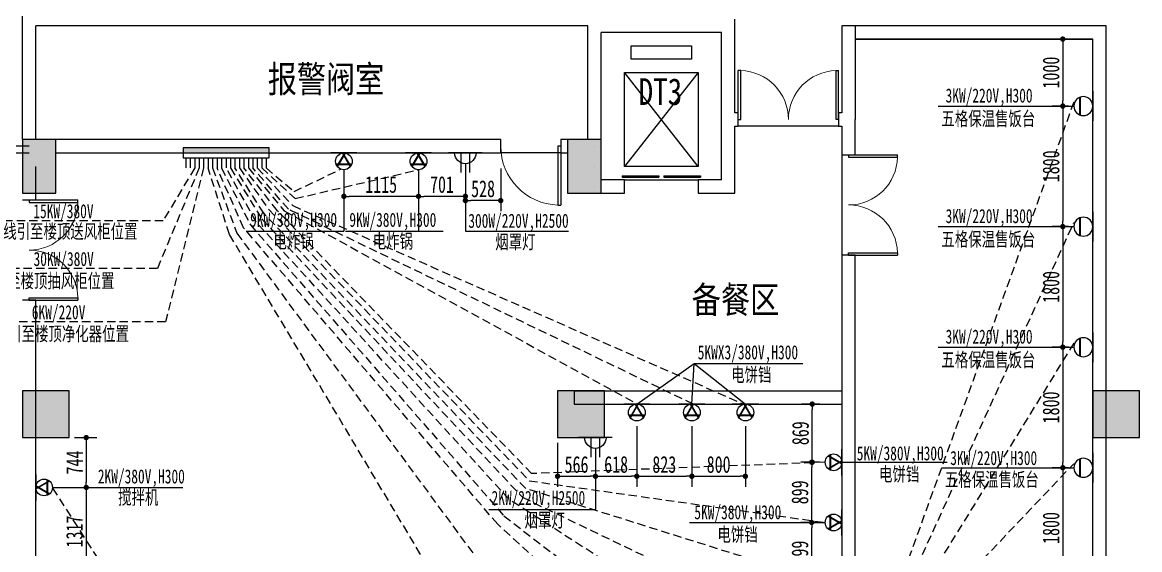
# Model space of a CAD drawing. Header units: inches. Extents: x -584 to 1446124, y -108140 to 99637.
# Drawn here: x 906673 to 923373, y 76881 to 84754 of the extents above; entities that cross this region are included whole.
import ezdxf

# ---------------------------------------------------------------- set-up
doc = ezdxf.new("R2010")
doc.units = ezdxf.units.IN
doc.header["$MEASUREMENT"] = 0
doc.linetypes.add('HIDDEN', pattern=[0.375, 0.25, -0.125])
for name, color, linetype in [('COLUMN', 6, 'Continuous'), ('EVTR', 2, 'Continuous'), ('PUB_TEXT', 151, 'Continuous'), ('ROOM_NAME', 7, 'Continuous'), ('WALL', 7, 'Continuous'), ('WINDOW', 3, 'Continuous'), ('供排水', 4, 'Continuous'), ('电位', 1, 'Continuous')]:
    doc.layers.add(name, color=color, linetype=linetype)
doc.styles.get("Standard").update_dxf_attribs({"font": '', "width": 0.7, "height": 250})
doc.styles.add('STYLE4', font='', dxfattribs={"width": 0.7, "height": 180})
doc.styles.add('宋体', font='', dxfattribs={"width": 0.8})
doc.styles.get('Standard').set_extended_font_data('NSimSun')
doc.styles.get('STYLE4').set_extended_font_data('NSimSun')
doc.styles.get('宋体').set_extended_font_data('NSimSun')
doc.dimstyles.new('电路', dxfattribs={"dimscale": 80, "dimtxt": 2.5, "dimasz": 1, "dimexe": 2, "dimexo": 1, "dimtad": 1, "dimdec": 0, "dimtxsty": 'Standard', "dimblk": 'DOT', "dimcen": 1, "dimclrd": 6, "dimclre": 6, "dimclrt": 6, "dimadec": 0, "dimazin": 0, "dimtfac": 1, "dimtdec": 0, "dimtmove": 0, "dimatfit": 3, "dimfxl": 0, "dimarcsym": 0})

# ---------------------------------------------------------------- blocks, each defined once
blk = doc.blocks.new('_FZH')
at = {"layer": 'WALL'}
blk.add_lwpolyline([(-0.5, -0.5), (0.5, -0.5), (0.5, 0.5), (-0.5, 0.5)], close=True, dxfattribs=at)
blk.add_solid([(-0.5, -0.5), (0.5, -0.5), (-0.5, 0.5), (0.5, 0.5)], dxfattribs=at)
blk = doc.blocks.new('$DORLIB2D$00000127')
at = {"color": 0}
for points in [[(-0.533, 0.795), (-0.533, 0.69)], [(-0.033, 0.795), (-0.533, 0.795)], [(-0.033, 0.795), (-0.033, 0.69)], [(0.533, 0.795), (0.033, 0.795)], [(0.033, 0.795), (0.033, 0.69)], [(0.533, 0.795), (0.533, 0.69)], [(-0.033, 0.69), (-0.533, 0.69)], [(0.533, 0.69), (0.033, 0.69)], [(0.5, 0.5), (-0.5, 0.5)]]:
    blk.add_lwpolyline(points, dxfattribs=at)
blk = doc.blocks.new('$DorLib2D$00000002')
for p, q in [((-0.5, 0), (-0.5, 0.4875)), ((-0.475, 0.4875), (-0.5, 0.4875)), ((-0.475, 0), (-0.475, 0.4875)), ((0.475, 0), (0.475, 0.4875)), ((0.475, 0.4875), (0.5, 0.4875)), ((0.5, 0), (0.5, 0.4875)), ((-0.5, 0), (-0.475, 0)), ((0.5, 0), (0.475, 0))]:
    blk.add_line(p, q)
at = {"lineweight": 13}
for centre, start, end in [((-0.4875, 0), 0, 88.53072), ((0.4875, 0), 91.46928, 180)]:
    blk.add_arc(centre, 0.4875, start, end, dxfattribs=at)
blk = doc.blocks.new('$DorLib2D$00000001')
for p, q in [((0.45, 0.975), (0.5, 0.975)), ((0.45, 0), (0.45, 0.975)), ((0.5, 0), (0.5, 0.975)), ((0.5, 0), (0.45, 0))]:
    blk.add_line(p, q)
at = {"lineweight": 13}
blk.add_arc((0.475, 0), 0.975, 91.4693, 180, dxfattribs=at)
blk = doc.blocks.new('A$C14B745F9')
at = {"layer": '电位'}
for p, q in [((0, 503), (0, 0)), ((1, 233), (257, 381)), ((257, 122), (1, 270)), ((3, 222), (266, 374)), ((266, 129), (3, 281)), ((215, 404), (215, 99)), ((226, 399), (226, 104))]:
    blk.add_line(p, q, dxfattribs=at)
blk.add_circle((161, 252), 161, dxfattribs=at)
blk = doc.blocks.new('A$C45DF5A34')
at = {"layer": '电位', "color": 4, "rotation": 90}
blk.add_blockref('A$C14B745F9', (503, 0), dxfattribs=at)
blk = doc.blocks.new('A$C719F3E81')
at = {"layer": '电位', "color": 4, "rotation": 180}
blk.add_blockref('A$C45DF5A34', (503, 323), dxfattribs=at)
blk = doc.blocks.new('A$C2F906CB9')
at = {"layer": '电位', "color": 1, "ltscale": 400}
blk.add_blockref('A$C719F3E81', (0, 0), dxfattribs=at)
blk = doc.blocks.new('A$C6BFE34A6')
at = {"layer": '电位', "xscale": 0.777089783281734, "yscale": 0.777089783281734, "zscale": 0.777089783281734}
blk.add_blockref('A$C2F906CB9', (0, 0), dxfattribs=at)
blk = doc.blocks.new('A$C67150746')
at = {"layer": '供排水', "color": 1, "rotation": 270}
blk.add_blockref('A$C6BFE34A6', (0, 391), dxfattribs=at)
blk = doc.blocks.new('A$C51460DDB')
at = {"layer": '电位', "linetype": 'ByBlock', "xscale": -1}
blk.add_blockref('A$C67150746', (251, 0), dxfattribs=at)
blk = doc.blocks.new('A$C75EF68A1')
at = {"layer": 'WALL', "color": 5, "rotation": 180}
blk.add_blockref('A$C51460DDB', (251, 391), dxfattribs=at)
blk = doc.blocks.new('A$C776A0E82')
at = {"layer": '电位', "color": 6}
blk.add_blockref('A$C75EF68A1', (0, 0), dxfattribs=at)
blk = doc.blocks.new('A$C12B31555')
at = {"layer": '电位', "color": 6, "rotation": 270}
blk.add_blockref('A$C776A0E82', (0, 251), dxfattribs=at)
blk = doc.blocks.new('A$C380528E4')
at = {"layer": '电位', "color": 6, "rotation": 180}
blk.add_blockref('A$C12B31555', (391, 251), dxfattribs=at)
blk = doc.blocks.new('A$C383973DD')
at = {"layer": '电位'}
for p, q in [((0, 0), (0, 503)), ((292, 316), (0, 316)), ((292, 187), (0, 187))]:
    blk.add_line(p, q, dxfattribs=at)
blk.add_arc((0, 252), 161, 270, 90, dxfattribs=at)
blk = doc.blocks.new('A$C7F97516A')
at = {"layer": '电位', "color": 4, "xscale": -1}
blk.add_blockref('A$C383973DD', (292, 0), dxfattribs=at)
blk = doc.blocks.new('A$C624B2101')
at = {"rotation": 180}
blk.add_blockref('A$C7F97516A', (292, 503), dxfattribs=at)
blk = doc.blocks.new('A$C76033D9E')
at = {"layer": '电位', "rotation": 180}
blk.add_blockref('A$C624B2101', (292, 503), dxfattribs=at)
blk = doc.blocks.new('A$C748C3124')
at = {"layer": '电位', "rotation": 90}
blk.add_blockref('A$C76033D9E', (503, 0), dxfattribs=at)
blk = doc.blocks.new('A$C42B0259F')
at = {"layer": '电位', "ltscale": 5, "xscale": -1, "rotation": 180}
blk.add_blockref('A$C748C3124', (0, 292), dxfattribs=at)
blk = doc.blocks.new('A$C46FF7360')
at = {"layer": '供排水', "color": 1, "rotation": 270}
blk.add_blockref('A$C42B0259F', (0, 503), dxfattribs=at)
blk = doc.blocks.new('A$C2916719F')
at = {"layer": '电位', "linetype": 'ByBlock', "rotation": 180}
blk.add_blockref('A$C46FF7360', (292, 503), dxfattribs=at)
blk = doc.blocks.new('A$C03132E9D')
at = {"layer": '电位', "linetype": 'ByBlock', "rotation": 270}
blk.add_blockref('A$C2916719F', (0, 292), dxfattribs=at)
blk = doc.blocks.new('A$C6B0667CD')
at = {"layer": '电位', "rotation": 89.99999999999999}
blk.add_blockref('A$C03132E9D', (292, 0), dxfattribs=at)
blk = doc.blocks.new('A$C1DA46B52')
at = {"layer": '电位', "xscale": -1, "rotation": 180}
blk.add_blockref('A$C6B0667CD', (0, 503), dxfattribs=at)
blk = doc.blocks.new('A$C30686D04')
at = {"layer": 'WALL', "color": 5, "rotation": 90}
blk.add_blockref('A$C1DA46B52', (503, 0), dxfattribs=at)
blk = doc.blocks.new('A$C10C2449B')
at = {"layer": 'WALL', "color": 5, "rotation": 90}
blk.add_blockref('A$C30686D04', (292, 0), dxfattribs=at)
blk = doc.blocks.new('A$C50093F6F')
at = {"layer": '电位', "rotation": 270}
blk.add_blockref('A$C10C2449B', (0, 292), dxfattribs=at)
blk = doc.blocks.new('A$C5F826928')
at = {"layer": '电位', "rotation": 270}
blk.add_blockref('A$C50093F6F', (0, 503), dxfattribs=at)
blk = doc.blocks.new('A$C3BCC7316')
at = {"layer": '电位'}
for p, q in [((99, 215), (404, 215)), ((104, 226), (399, 226)), ((0, 0), (503, 0))]:
    blk.add_line(p, q, dxfattribs=at)
blk.add_circle((252, 161), 161, dxfattribs=at)
blk = doc.blocks.new('_DOT')
at = {"color": 0, "linetype": 'ByBlock'}
blk.add_line((-0.5, 0), (-1, 0), dxfattribs=at)
at = {"color": 0, "linetype": 'ByBlock', "const_width": 0.5}
blk.add_lwpolyline([(-0.25, 0, 1), (0.25, 0, 1)], format="xyb", close=True, dxfattribs=at)
blk = doc.blocks.new('*D157')
at = {"layer": 'Defpoints', "color": 0, "transparency": 16777216}
for p in [(913823, 82804), (913295, 82642), (913295, 82093)]:
    blk.add_point(p, dxfattribs=at)
at = {"layer": '电位', "color": 6, "lineweight": -2, "transparency": 16777216}
for p, q in [((913295, 82562), (913295, 81933)), ((913823, 82573), (913823, 81933)), ((913743, 82093), (913375, 82093))]:
    blk.add_line(p, q, dxfattribs=at)
at = {"layer": '电位', "color": 6, "lineweight": -2, "transparency": 16777216, "xscale": 80, "yscale": 80, "zscale": 80, "rotation": 180}
blk.add_blockref('_DOT', (913295, 82093), dxfattribs=at)
at = {"layer": '电位', "color": 6, "lineweight": -2, "transparency": 16777216, "xscale": 80, "yscale": 80, "zscale": 80}
blk.add_blockref('_DOT', (913823, 82093), dxfattribs=at)
at = {"layer": '电位', "color": 6, "transparency": 16777216, "insert": (913559, 82268), "char_height": 250, "attachment_point": 5}
blk.add_mtext('528', dxfattribs=at)
blk = doc.blocks.new('*D158')
at = {"layer": 'Defpoints', "color": 0, "transparency": 16777216}
for p in [(912594, 82553), (913295, 82642), (912594, 82156)]:
    blk.add_point(p, dxfattribs=at)
at = {"layer": '电位', "color": 6, "lineweight": -2, "transparency": 16777216}
for p, q in [((913295, 82562), (913295, 81996)), ((912594, 82473), (912594, 81996)), ((913215, 82156), (912674, 82156))]:
    blk.add_line(p, q, dxfattribs=at)
at = {"layer": '电位', "color": 6, "lineweight": -2, "transparency": 16777216, "xscale": 80, "yscale": 80, "zscale": 80, "rotation": 180}
blk.add_blockref('_DOT', (912594, 82156), dxfattribs=at)
at = {"layer": '电位', "color": 6, "lineweight": -2, "transparency": 16777216, "xscale": 80, "yscale": 80, "zscale": 80}
blk.add_blockref('_DOT', (913295, 82156), dxfattribs=at)
at = {"layer": '电位', "color": 6, "transparency": 16777216, "insert": (912945, 82331), "char_height": 250, "attachment_point": 5}
blk.add_mtext('701', dxfattribs=at)
blk = doc.blocks.new('*D159')
at = {"layer": 'Defpoints', "color": 0, "transparency": 16777216}
for p in [(911479, 82553), (912594, 82553), (911479, 82156)]:
    blk.add_point(p, dxfattribs=at)
at = {"layer": '电位', "color": 6, "lineweight": -2, "transparency": 16777216}
for p, q in [((911479, 82473), (911479, 81996)), ((912594, 82473), (912594, 81996)), ((912514, 82156), (911559, 82156))]:
    blk.add_line(p, q, dxfattribs=at)
at = {"layer": '电位', "color": 6, "lineweight": -2, "transparency": 16777216, "xscale": 80, "yscale": 80, "zscale": 80, "rotation": 180}
blk.add_blockref('_DOT', (911479, 82156), dxfattribs=at)
at = {"layer": '电位', "color": 6, "lineweight": -2, "transparency": 16777216, "xscale": 80, "yscale": 80, "zscale": 80}
blk.add_blockref('_DOT', (912594, 82156), dxfattribs=at)
at = {"layer": '电位', "color": 6, "transparency": 16777216, "insert": (912036, 82331), "char_height": 250, "attachment_point": 5}
blk.add_mtext('1115', dxfattribs=at)
blk = doc.blocks.new('*D168')
at = {"layer": 'Defpoints', "color": 0, "transparency": 16777216}
for p in [(907373, 78554), (907124, 77809), (907628, 77809)]:
    blk.add_point(p, dxfattribs=at)
at = {"layer": '电位', "color": 6, "lineweight": -2, "transparency": 16777216}
for p, q in [((907453, 78554), (907788, 78554)), ((907628, 78474), (907628, 77889)), ((907204, 77809), (907788, 77809))]:
    blk.add_line(p, q, dxfattribs=at)
at = {"layer": '电位', "color": 6, "lineweight": -2, "transparency": 16777216, "xscale": 80, "yscale": 80, "zscale": 80}
for p, rotation in [((907628, 78554), 90), ((907628, 77809), 270)]:
    blk.add_blockref('_DOT', p, dxfattribs=dict(at, rotation=rotation))
at = {"layer": '电位', "color": 6, "transparency": 16777216, "insert": (907453, 78181), "char_height": 250, "attachment_point": 5, "rotation": 90}
blk.add_mtext('744', dxfattribs=at)
blk = doc.blocks.new('*D169')
at = {"layer": 'Defpoints', "color": 0, "transparency": 16777216}
for p in [(907124, 77809), (907129, 76493), (907628, 76493)]:
    blk.add_point(p, dxfattribs=at)
at = {"layer": '电位', "color": 6, "lineweight": -2, "transparency": 16777216}
for p, q in [((907204, 77809), (907788, 77809)), ((907628, 77729), (907628, 76573)), ((907209, 76493), (907788, 76493))]:
    blk.add_line(p, q, dxfattribs=at)
at = {"layer": '电位', "color": 6, "lineweight": -2, "transparency": 16777216, "xscale": 80, "yscale": 80, "zscale": 80}
for p, rotation in [((907628, 77809), 90), ((907628, 76493), 270)]:
    blk.add_blockref('_DOT', p, dxfattribs=dict(at, rotation=rotation))
at = {"layer": '电位', "color": 6, "transparency": 16777216, "insert": (907453, 77151), "char_height": 250, "attachment_point": 5, "rotation": 90}
blk.add_mtext('1317', dxfattribs=at)
blk = doc.blocks.new('*D187')
at = {"layer": 'Defpoints', "color": 0, "transparency": 16777216}
for p in [(918471, 77286), (918672, 77286), (918672, 76388)]:
    blk.add_point(p, dxfattribs=at)
at = {"layer": '电位', "color": 6, "lineweight": -2, "transparency": 16777216}
for p, q in [((918592, 77286), (918311, 77286)), ((918471, 76468), (918471, 77206)), ((918592, 76388), (918311, 76388))]:
    blk.add_line(p, q, dxfattribs=at)
at = {"layer": '电位', "color": 6, "lineweight": -2, "transparency": 16777216, "xscale": 80, "yscale": 80, "zscale": 80}
for p, rotation in [((918471, 77286), 90), ((918471, 76388), 270)]:
    blk.add_blockref('_DOT', p, dxfattribs=dict(at, rotation=rotation))
at = {"layer": '电位', "color": 6, "transparency": 16777216, "insert": (918296, 76837), "char_height": 250, "attachment_point": 5, "rotation": 90}
blk.add_mtext('899', dxfattribs=at)
blk = doc.blocks.new('*D188')
at = {"layer": 'Defpoints', "color": 0, "transparency": 16777216}
for p in [(918471, 78185), (918672, 78185), (918672, 77286)]:
    blk.add_point(p, dxfattribs=at)
at = {"layer": '电位', "color": 6, "lineweight": -2, "transparency": 16777216}
for p, q in [((918592, 78185), (918311, 78185)), ((918471, 77366), (918471, 78105)), ((918592, 77286), (918311, 77286))]:
    blk.add_line(p, q, dxfattribs=at)
at = {"layer": '电位', "color": 6, "lineweight": -2, "transparency": 16777216, "xscale": 80, "yscale": 80, "zscale": 80}
for p, rotation in [((918471, 78185), 90), ((918471, 77286), 270)]:
    blk.add_blockref('_DOT', p, dxfattribs=dict(at, rotation=rotation))
at = {"layer": '电位', "color": 6, "transparency": 16777216, "insert": (918296, 77736), "char_height": 250, "attachment_point": 5, "rotation": 90}
blk.add_mtext('899', dxfattribs=at)
blk = doc.blocks.new('*D189')
at = {"layer": 'Defpoints', "color": 0, "transparency": 16777216}
for p in [(922673, 84504), (922224, 83504), (922389, 83504)]:
    blk.add_point(p, dxfattribs=at)
at = {"layer": '电位', "color": 6, "lineweight": -2, "transparency": 16777216}
for p, q in [((922593, 84504), (922064, 84504)), ((922224, 84424), (922224, 83584)), ((922309, 83504), (922064, 83504))]:
    blk.add_line(p, q, dxfattribs=at)
at = {"layer": '电位', "color": 6, "lineweight": -2, "transparency": 16777216, "xscale": 80, "yscale": 80, "zscale": 80}
for p, rotation in [((922224, 84504), 90), ((922224, 83504), 270)]:
    blk.add_blockref('_DOT', p, dxfattribs=dict(at, rotation=rotation))
at = {"layer": '电位', "color": 6, "transparency": 16777216, "insert": (922049, 84004), "char_height": 250, "attachment_point": 5, "rotation": 90}
blk.add_mtext('1000', dxfattribs=at)
blk = doc.blocks.new('*D190')
at = {"layer": 'Defpoints', "color": 0, "transparency": 16777216}
for p in [(922389, 83504), (922224, 81704), (922389, 81704)]:
    blk.add_point(p, dxfattribs=at)
at = {"layer": '电位', "color": 6, "lineweight": -2, "transparency": 16777216}
for p, q in [((922309, 83504), (922064, 83504)), ((922224, 83424), (922224, 81784)), ((922309, 81704), (922064, 81704))]:
    blk.add_line(p, q, dxfattribs=at)
at = {"layer": '电位', "color": 6, "lineweight": -2, "transparency": 16777216, "xscale": 80, "yscale": 80, "zscale": 80}
for p, rotation in [((922224, 83504), 90), ((922224, 81704), 270)]:
    blk.add_blockref('_DOT', p, dxfattribs=dict(at, rotation=rotation))
at = {"layer": '电位', "color": 6, "transparency": 16777216, "insert": (922049, 82604), "char_height": 250, "attachment_point": 5, "rotation": 90}
blk.add_mtext('1800', dxfattribs=at)
blk = doc.blocks.new('*D191')
at = {"layer": 'Defpoints', "color": 0, "transparency": 16777216}
for p in [(922389, 81704), (922224, 79904), (922389, 79904)]:
    blk.add_point(p, dxfattribs=at)
at = {"layer": '电位', "color": 6, "lineweight": -2, "transparency": 16777216}
for p, q in [((922309, 81704), (922064, 81704)), ((922224, 81624), (922224, 79984)), ((922309, 79904), (922064, 79904))]:
    blk.add_line(p, q, dxfattribs=at)
at = {"layer": '电位', "color": 6, "lineweight": -2, "transparency": 16777216, "xscale": 80, "yscale": 80, "zscale": 80}
for p, rotation in [((922224, 81704), 90), ((922224, 79904), 270)]:
    blk.add_blockref('_DOT', p, dxfattribs=dict(at, rotation=rotation))
at = {"layer": '电位', "color": 6, "transparency": 16777216, "insert": (922049, 80804), "char_height": 250, "attachment_point": 5, "rotation": 90}
blk.add_mtext('1800', dxfattribs=at)
blk = doc.blocks.new('*D192')
at = {"layer": 'Defpoints', "color": 0, "transparency": 16777216}
for p in [(922389, 79904), (922224, 78104), (922389, 78104)]:
    blk.add_point(p, dxfattribs=at)
at = {"layer": '电位', "color": 6, "lineweight": -2, "transparency": 16777216}
for p, q in [((922309, 79904), (922064, 79904)), ((922224, 79824), (922224, 78184)), ((922309, 78104), (922064, 78104))]:
    blk.add_line(p, q, dxfattribs=at)
at = {"layer": '电位', "color": 6, "lineweight": -2, "transparency": 16777216, "xscale": 80, "yscale": 80, "zscale": 80}
for p, rotation in [((922224, 79904), 90), ((922224, 78104), 270)]:
    blk.add_blockref('_DOT', p, dxfattribs=dict(at, rotation=rotation))
at = {"layer": '电位', "color": 6, "transparency": 16777216, "insert": (922049, 79004), "char_height": 250, "attachment_point": 5, "rotation": 90}
blk.add_mtext('1800', dxfattribs=at)
blk = doc.blocks.new('*D193')
at = {"layer": 'Defpoints', "color": 0, "transparency": 16777216}
for p in [(922389, 78104), (922224, 76304), (922389, 76304)]:
    blk.add_point(p, dxfattribs=at)
at = {"layer": '电位', "color": 6, "lineweight": -2, "transparency": 16777216}
for p, q in [((922309, 78104), (922064, 78104)), ((922224, 78024), (922224, 76384)), ((922309, 76304), (922064, 76304))]:
    blk.add_line(p, q, dxfattribs=at)
at = {"layer": '电位', "color": 6, "lineweight": -2, "transparency": 16777216, "xscale": 80, "yscale": 80, "zscale": 80}
for p, rotation in [((922224, 78104), 90), ((922224, 76304), 270)]:
    blk.add_blockref('_DOT', p, dxfattribs=dict(at, rotation=rotation))
at = {"layer": '电位', "color": 6, "transparency": 16777216, "insert": (922049, 77204), "char_height": 250, "attachment_point": 5, "rotation": 90}
blk.add_mtext('1800', dxfattribs=at)
blk = doc.blocks.new('*D780')
at = {"layer": 'Defpoints', "color": 0, "transparency": 16777216}
for p in [(918479, 79054), (918672, 79054), (918672, 78185)]:
    blk.add_point(p, dxfattribs=at)
at = {"layer": '电位', "color": 6, "lineweight": -2, "transparency": 16777216}
for p, q in [((918592, 79054), (918319, 79054)), ((918479, 78265), (918479, 78974)), ((918592, 78185), (918319, 78185))]:
    blk.add_line(p, q, dxfattribs=at)
at = {"layer": '电位', "color": 6, "lineweight": -2, "transparency": 16777216, "xscale": 80, "yscale": 80, "zscale": 80}
for p, rotation in [((918479, 79054), 90), ((918479, 78185), 270)]:
    blk.add_blockref('_DOT', p, dxfattribs=dict(at, rotation=rotation))
at = {"layer": '电位', "color": 6, "transparency": 16777216, "insert": (918304, 78619), "char_height": 250, "attachment_point": 5, "rotation": 90}
blk.add_mtext('869', dxfattribs=at)
blk = doc.blocks.new('*D781')
at = {"layer": 'Defpoints', "color": 0, "transparency": 16777216}
for p in [(914673, 78554), (915239, 78361), (915239, 77976)]:
    blk.add_point(p, dxfattribs=at)
at = {"layer": '电位', "color": 6, "lineweight": -2, "transparency": 16777216}
for p, q in [((914673, 78474), (914673, 77816)), ((915239, 78281), (915239, 77816)), ((914753, 77976), (915159, 77976))]:
    blk.add_line(p, q, dxfattribs=at)
at = {"layer": '电位', "color": 6, "lineweight": -2, "transparency": 16777216, "xscale": 80, "yscale": 80, "zscale": 80, "rotation": 180}
blk.add_blockref('_DOT', (914673, 77976), dxfattribs=at)
at = {"layer": '电位', "color": 6, "lineweight": -2, "transparency": 16777216, "xscale": 80, "yscale": 80, "zscale": 80}
blk.add_blockref('_DOT', (915239, 77976), dxfattribs=at)
at = {"layer": '电位', "color": 6, "transparency": 16777216, "insert": (914956, 78151), "char_height": 250, "attachment_point": 5}
blk.add_mtext('566', dxfattribs=at)
blk = doc.blocks.new('*D782')
at = {"layer": 'Defpoints', "color": 0, "transparency": 16777216}
for p in [(915857, 78803), (915239, 78361), (915857, 77976)]:
    blk.add_point(p, dxfattribs=at)
at = {"layer": '电位', "color": 6, "lineweight": -2, "transparency": 16777216}
for p, q in [((915857, 78723), (915857, 77816)), ((915239, 78281), (915239, 77816)), ((915319, 77976), (915777, 77976))]:
    blk.add_line(p, q, dxfattribs=at)
at = {"layer": '电位', "color": 6, "lineweight": -2, "transparency": 16777216, "xscale": 80, "yscale": 80, "zscale": 80, "rotation": 180}
blk.add_blockref('_DOT', (915239, 77976), dxfattribs=at)
at = {"layer": '电位', "color": 6, "lineweight": -2, "transparency": 16777216, "xscale": 80, "yscale": 80, "zscale": 80}
blk.add_blockref('_DOT', (915857, 77976), dxfattribs=at)
at = {"layer": '电位', "color": 6, "transparency": 16777216, "insert": (915548, 78151), "char_height": 250, "attachment_point": 5}
blk.add_mtext('618', dxfattribs=at)
blk = doc.blocks.new('*D783')
at = {"layer": 'Defpoints', "color": 0, "transparency": 16777216}
for p in [(915857, 78803), (916680, 78803), (916680, 77976)]:
    blk.add_point(p, dxfattribs=at)
at = {"layer": '电位', "color": 6, "lineweight": -2, "transparency": 16777216}
for p, q in [((915857, 78723), (915857, 77816)), ((916680, 78723), (916680, 77816)), ((915937, 77976), (916600, 77976))]:
    blk.add_line(p, q, dxfattribs=at)
at = {"layer": '电位', "color": 6, "lineweight": -2, "transparency": 16777216, "xscale": 80, "yscale": 80, "zscale": 80, "rotation": 180}
blk.add_blockref('_DOT', (915857, 77976), dxfattribs=at)
at = {"layer": '电位', "color": 6, "lineweight": -2, "transparency": 16777216, "xscale": 80, "yscale": 80, "zscale": 80}
blk.add_blockref('_DOT', (916680, 77976), dxfattribs=at)
at = {"layer": '电位', "color": 6, "transparency": 16777216, "insert": (916268, 78151), "char_height": 250, "attachment_point": 5}
blk.add_mtext('823', dxfattribs=at)
blk = doc.blocks.new('*D784')
at = {"layer": 'Defpoints', "color": 0, "transparency": 16777216}
for p in [(916680, 78803), (917480, 78803), (917480, 77976)]:
    blk.add_point(p, dxfattribs=at)
at = {"layer": '电位', "color": 6, "lineweight": -2, "transparency": 16777216}
for p, q in [((916680, 78723), (916680, 77816)), ((917480, 78723), (917480, 77816)), ((916760, 77976), (917400, 77976))]:
    blk.add_line(p, q, dxfattribs=at)
at = {"layer": '电位', "color": 6, "lineweight": -2, "transparency": 16777216, "xscale": 80, "yscale": 80, "zscale": 80, "rotation": 180}
blk.add_blockref('_DOT', (916680, 77976), dxfattribs=at)
at = {"layer": '电位', "color": 6, "lineweight": -2, "transparency": 16777216, "xscale": 80, "yscale": 80, "zscale": 80}
blk.add_blockref('_DOT', (917480, 77976), dxfattribs=at)
at = {"layer": '电位', "color": 6, "transparency": 16777216, "insert": (917080, 78151), "char_height": 250, "attachment_point": 5}
blk.add_mtext('800', dxfattribs=at)

msp = doc.modelspace()

# ---------------------------------------------------------------- hatches: boundary and pattern name
at = {"layer": '电位'}
msp.add_hatch(color=1, dxfattribs=at).paths.add_polyline_path([(910362.5, 82803.6), (910362.5, 82878), (909077.2, 82878), (909077.2, 82803.6)])

# ---------------------------------------------------------------- linework, layer by layer
at = {"layer": 'EVTR'}
for p, q in [((915772.9, 84203.6), (915772.9, 84403.6)), ((915772.9, 84403.6), (916672.9, 84403.6)), ((916672.9, 84403.6), (916672.9, 84203.6)), ((916672.9, 84203.6), (915772.9, 84203.6)), ((915672.9, 82603.6), (915672.9, 84003.6)), ((915672.9, 84003.6), (916772.9, 84003.6)), ((916772.9, 84003.6), (915672.9, 82603.6)), ((916772.9, 82603.6), (915672.9, 84003.6)), ((916772.9, 84003.6), (916772.9, 82603.6)), ((916772.9, 82603.6), (915672.9, 82603.6))]:
    msp.add_line(p, q, dxfattribs=at)
at = {"layer": 'WALL'}
for p, q in [((906672.9, 84703.6), (906672.9, 86703.6)), ((906672.9, 83003.6), (906672.9, 84703.6)), ((915122.9, 84703.6), (906872.9, 84703.6)), ((906872.9, 83003.6), (906872.9, 84703.6)), ((915122.9, 83003.6), (915122.9, 84703.6)), ((917322.9, 83403.6), (917322.9, 84803.6)), ((918922.9, 84703.6), (918922.9, 83403.6)), ((919122.9, 84703.6), (918922.9, 84703.6)), ((919122.9, 84703.6), (919122.9, 83303.6)), ((915322.9, 83003.6), (915322.9, 84603.6)), ((916222.9, 84603.6), (915322.9, 84603.6)), ((917122.9, 84603.6), (916222.9, 84603.6)), ((917122.9, 83303.6), (917122.9, 84603.6)), ((917372.9, 83403.6), (917322.9, 83403.6)), ((917372.9, 83203.6), (917372.9, 83403.6)), ((918922.9, 83403.6), (918872.9, 83403.6)), ((918872.9, 83403.6), (918872.9, 83203.6)), ((917122.9, 82403.6), (917122.9, 83303.6)), ((917322.9, 82203.6), (917322.9, 83203.6)), ((917322.9, 83203.6), (917372.9, 83203.6)), ((918872.9, 83203.6), (918922.9, 83203.6)), ((918922.9, 83203.6), (918922.9, 82777.1)), ((919122.9, 82777.1), (919122.9, 83303.6)), ((913822.9, 83003.6), (907172.9, 83003.6)), ((913822.9, 82803.6), (913822.9, 83003.6)), ((914822.9, 83003.6), (914722.9, 83003.6)), ((914722.9, 83003.6), (914722.9, 82803.6)), ((906772.9, 82903.6), (905972.9, 82903.6)), ((915222.9, 82903.6), (915222.9, 82903.6)), ((905972.9, 82803.6), (906772.9, 82803.6)), ((907172.9, 82803.6), (913822.9, 82803.6)), ((914722.9, 82803.6), (914822.9, 82803.6)), ((918922.9, 82777.1), (919122.9, 82777.1)), ((906872.9, 82103.6), (906872.9, 82603.6)), ((915222.9, 82603.6), (915222.9, 82603.6)), ((915672.9, 82403.6), (915322.9, 82403.6)), ((915672.9, 82203.6), (915672.9, 82403.6)), ((917122.9, 82403.6), (916772.9, 82403.6)), ((916772.9, 82403.6), (916772.9, 82203.6)), ((915222.9, 82303.6), (915222.9, 82303.6)), ((915322.9, 82203.6), (915672.9, 82203.6)), ((916772.9, 82203.6), (917322.9, 82203.6)), ((906672.9, 82103.6), (906872.9, 82103.6)), ((918922.9, 81277.1), (918922.9, 61603.6)), ((919122.9, 81277.1), (918922.9, 81277.1)), ((919122.9, 61603.6), (919122.9, 81277.1)), ((906872.9, 80603.6), (906672.9, 80603.6)), ((906872.9, 78903.6), (906872.9, 80603.6)), ((914922.9, 79253.6), (918922.9, 79253.6)), ((914922.9, 79253.6), (914922.9, 79053.6)), ((914922.9, 79053.6), (918922.9, 79053.6)), ((906872.9, 65205.6), (906872.9, 78903.6))]:
    msp.add_line(p, q, dxfattribs=at)
at = {"layer": 'WALL', "color": 3}
for p, q in [((922872.9, 84703.6), (918922.9, 84703.6)), ((922872.9, 58548), (922872.9, 84703.6)), ((919122.9, 84503.6), (922672.9, 84503.6)), ((922672.9, 84503.6), (919122.9, 84503.6)), ((922672.9, 59203.6), (922672.9, 84503.6)), ((922672.9, 58548), (922672.9, 84503.6))]:
    msp.add_line(p, q, dxfattribs=at)
at = {"layer": 'WINDOW'}
for p, q in [((918872.9, 83203.6), (917372.9, 83203.6)), ((914722.9, 82803.6), (913822.9, 82803.6)), ((918922.9, 82777.1), (918922.9, 81277.1))]:
    msp.add_line(p, q, dxfattribs=at)
at = {"layer": '电位', "linetype": 'HIDDEN', "ltscale": 500}
for p, q in [((922388.9, 83564), (919347.2, 75167.4)), ((909315.6, 82579.3), (908691.1, 81076.7)), ((909248.8, 82579.3), (908776.6, 81789.6)), ((909382.5, 82579.3), (908814.5, 80281.4)), ((909768.9, 81585.9), (909449.4, 82579.3)), ((909516.3, 82579.3), (909877.9, 81608.2)), ((909980.7, 81686), (909583.2, 82579.3)), ((909650, 82579.3), (910080.8, 81731.4)), ((910169, 81770.6), (909716.9, 82579.3)), ((909783.8, 82579.3), (910252.5, 81817.8)), ((910280.3, 81903.3), (909850.7, 82579.3)), ((909917.6, 82579.3), (910354.8, 81960.9)), ((910484.1, 81941.5), (909984.5, 82579.3)), ((910051.3, 82579.3), (910588.1, 81938.9)), ((910648.6, 81964), (910118.2, 82579.3)), ((910185.1, 82579.3), (910715.9, 82016.9)), ((910252, 82579.3), (910751.9, 82122.8)), ((910318.9, 82579.3), (910733.6, 82228.3)), ((910733.6, 82228.3), (911432.9, 82561.6)), ((910751.9, 82122.8), (912593.9, 82552.8)), ((910715.9, 82016.9), (917456.8, 79051.5)), ((914196.5, 77794.6), (910280.3, 81903.3)), ((910354.8, 81960.9), (914249.5, 77908.8)), ((914284.7, 78017), (910484.1, 81941.5)), ((910588.1, 81938.9), (915871, 79052.8)), ((916703, 79051.5), (910648.6, 81964)), ((908776.6, 81789.6), (906432.6, 81789.6)), ((913777.6, 77259.5), (909980.7, 81686)), ((910080.8, 81731.4), (913868.7, 77387.3)), ((913949.5, 77629.9), (910169, 81770.6)), ((910252.5, 81817.8), (914148, 77661.9)), ((919347.2, 75100.5), (922388.9, 81764)), ((915799.9, 71498.8), (909768.9, 81585.9)), ((909877.9, 81608.2), (917341.8, 71498.8)), ((908691.1, 81076.7), (906435.9, 81076.7)), ((908814.5, 80281.4), (906410.5, 80281.4)), ((922388.9, 79964), (919347.2, 75033.6)), ((918672.1, 78184.9), (914284.7, 78017)), ((919347.2, 74966.7), (922388.9, 78164)), ((914249.5, 77908.8), (918672.1, 77286.2)), ((912670.9, 69174.5), (907123.7, 77809.3)), ((914148, 77661.9), (918672.1, 75488.9)), ((918672.1, 76387.6), (914196.5, 77794.6)), ((918672.1, 74590.2), (913949.5, 77629.9)), ((913868.7, 77387.3), (918672.1, 73691.5)), ((918672.1, 72792.9), (913777.6, 77259.5))]:
    msp.add_line(p, q, dxfattribs=at)
at = {"layer": '电位', "color": 4}
for p, q in [((920359.3, 83503.6), (922388.9, 83503.6)), ((911478.8, 82552.8), (911478.8, 81636.8)), ((912593.9, 82552.8), (912593.9, 81636.8)), ((913295.3, 82642.3), (913295.5, 81635.9)), ((920359.3, 81703.6), (922388.9, 81703.6)), ((910019.3, 81636.8), (911478.8, 81636.8)), ((911502.6, 81636.8), (912962.1, 81636.8)), ((913295.5, 81635.9), (914835.8, 81636.2)), ((920359.3, 79903.6), (922388.9, 79903.6)), ((915856.8, 79053.6), (916713.1, 79660.6)), ((916680, 79053.6), (916713.1, 79660.6)), ((916713.1, 79660.6), (918336.8, 79660.6)), ((916713.1, 79660.6), (917479.7, 79053.6)), ((915238.5, 78392.3), (915238.7, 77480.9)), ((918875.5, 78184.9), (920497.6, 78184.9)), ((920416.3, 78103.6), (922388.9, 78103.6)), ((907123.7, 77809.3), (909073.9, 77809.3)), ((913643, 77480.6), (915238.7, 77480.9)), ((916645, 77286.2), (918672.1, 77286.2))]:
    msp.add_line(p, q, dxfattribs=at)
at = {"layer": '电位'}
for p, q in [((909077.2, 82803.6), (910362.5, 82803.6)), ((909115, 82729.3), (909115, 82579.3)), ((909181.9, 82729.3), (909181.9, 82579.3)), ((909248.8, 82729.3), (909248.8, 82579.3)), ((909315.6, 82729.3), (909315.6, 82579.3)), ((909382.5, 82729.3), (909382.5, 82579.3)), ((909449.4, 82729.3), (909449.4, 82579.3)), ((909516.3, 82729.3), (909516.3, 82579.3)), ((909583.2, 82729.3), (909583.2, 82579.3)), ((909650, 82729.3), (909650, 82579.3)), ((909716.9, 82729.3), (909716.9, 82579.3)), ((909783.8, 82729.3), (909783.8, 82579.3)), ((909850.7, 82729.3), (909850.7, 82579.3)), ((909917.6, 82729.3), (909917.6, 82579.3)), ((909984.5, 82729.3), (909984.5, 82579.3)), ((910051.3, 82729.3), (910051.3, 82579.3)), ((910118.2, 82729.3), (910118.2, 82579.3)), ((910185.1, 82729.3), (910185.1, 82579.3)), ((910252, 82729.3), (910252, 82579.3)), ((910318.9, 82729.3), (910318.9, 82579.3))]:
    msp.add_line(p, q, dxfattribs=at)
msp.add_lwpolyline([(909077.2, 82878), (909077.2, 82729.3), (910362.5, 82729.3), (910362.5, 82878)], close=True, dxfattribs=at)

# ---------------------------------------------------------------- block references
at = {"layer": 'COLUMN', "xscale": 499.9999999953434, "yscale": 799.9999999967404, "zscale": 799.9999999967404, "rotation": 359.9999999997599}
msp.add_blockref('_FZH', (906922.9, 82603.6), dxfattribs=at)
at = {"layer": 'COLUMN'}
for p, xscale, yscale, zscale in [((915072.9, 82603.6), 500.0000000039581, 800.0000000286382, 800.0000000286382), ((907022.9, 78903.6), 700, 700, 700), ((915022.9, 78903.6), 700, 700, 700), ((923022.9, 78903.6), 700, 700, 700)]:
    msp.add_blockref('_FZH', p, dxfattribs=dict(at, xscale=xscale, yscale=yscale, zscale=zscale))
at = {"layer": 'WINDOW'}
for name, p, xscale, yscale, zscale, rotation in [('$DorLib2D$00000002', (918122.9, 83303.6), -1500, -1500, -1500, 180), ('$DorLib2D$00000001', (914272.9, 82903.6), -900, 900, -900, 180), ('$DorLib2D$00000002', (919022.9, 82027.1), 1500, 1500, 1500, 269.9999999996531), ('$DORLIB2D$00000127', (916222.9, 82303.6), 1100, -200, 1100, 180), ('$DorLib2D$00000002', (906772.9, 81353.6), -1500, -1500, -1500, 90)]:
    msp.add_blockref(name, p, dxfattribs=dict(at, xscale=xscale, yscale=yscale, zscale=zscale, rotation=rotation))
at = {"layer": '电位', "xscale": -0.8800000001210719, "yscale": 0.8800000000046566, "zscale": 0.88, "rotation": 90}
for p in [(922672.9, 83725), (922672.9, 81925), (922672.9, 80125), (922672.9, 78325)]:
    msp.add_blockref('A$C3BCC7316', p, dxfattribs=at)
at = {"layer": '电位', "color": 6, "xscale": -1}
for p in [(911674.3, 82552.8), (912789.3, 82552.8), (916052.3, 78802.8), (916875.4, 78802.8), (917675.2, 78802.8)]:
    msp.add_blockref('A$C380528E4', p, dxfattribs=at)
at = {"layer": '电位', "rotation": 90}
for p in [(913546.8, 82511.9), (915490, 78261.9)]:
    msp.add_blockref('A$C5F826928', p, dxfattribs=at)
at = {"layer": '电位', "color": 6, "xscale": -1}
for p, rotation in [((918672.1, 77989.5), 270), ((907123.7, 78004.8), 90), ((918672.1, 77090.8), 270)]:
    msp.add_blockref('A$C380528E4', p, dxfattribs=dict(at, rotation=rotation))

# ---------------------------------------------------------------- texts
at = {"layer": 'PUB_TEXT', "width": 0.8}
for s, p in [('报警阀室', (910341.3, 83707.6)), ('DT3', (915884.3, 83520.6))]:
    msp.add_text(s, height=398.73, dxfattribs=at).set_placement(p)
at = {"layer": 'ROOM_NAME', "style": '宋体', "width": 0.8}
msp.add_text('备餐区', height=400, dxfattribs=at).set_placement((916677.6, 80411.4))
at = {"layer": '电位', "color": 4, "style": 'STYLE4', "width": 0.7}
for s, rotation, p in [('3KW/220V,H300', 359.98979, (920472.6, 83556.7)), ('五格保温售饭台', 359.98979, (920409.7, 83211.5)), ('9KW/380V,H300', 359.98979, (910077.1, 81700.5)), ('9KW/380V,H300', 359.98979, (911560.5, 81700.5)), ('300W/220V,H2500', 0.01021, (913338.6, 81685.9)), ('3KW/220V,H300', 359.98979, (920472.6, 81756.7)), ('电炸锅', 359.98979, (910426.4, 81382.2)), ('电炸锅', 359.98979, (911909.8, 81382.2)), ('烟罩灯', 0.01021, (913741.3, 81371)), ('五格保温售饭台', 359.98979, (920409.7, 81411.5)), ('3KW/220V,H300', 359.98979, (920472.6, 79956.7)), ('5KWX3/380V,H300', 0.01021, (916767.7, 79722.2)), ('五格保温售饭台', 359.98979, (920409.7, 79611.5)), ('电饼铛', 0.01021, (917267.4, 79387.6)), ('5KW/380V,H300', 0.01021, (919144.6, 78213.9)), ('3KW/220V,H300', 359.98979, (920541.4, 78144.1)), ('2KW/380V,H300', 359.98979, (907801.5, 77868.9)), ('电饼铛', 0.01021, (919477.3, 77902.8)), ('五格保温售饭台', 359.98979, (920461.7, 77823.8)), ('搅拌机', 359.98979, (908105.1, 77557.4)), ('2KW/220V,H2500', 0.01021, (913686.1, 77549.1)), ('5KW/380V,H300', 0.01021, (916716.8, 77334.3)), ('烟罩灯', 0.01021, (914178.7, 77215.7)), ('电饼铛', 0.01021, (917062.5, 77002.9))]:
    msp.add_text(s, height=210, rotation=rotation, dxfattribs=at).set_placement(p)
for s, p in [('15KW/380V', (906837, 81829)), ('线引至楼顶送风柜位置', (906387.8, 81528.3)), ('30KW/380V', (906840.4, 81116.1)), ('线引至楼顶抽风柜位置', (906045.1, 80789.9)), ('6KW/220V', (906814.9, 80320.8)), ('线引至楼顶净化器位置', (906260.8, 79999.1))]:
    msp.add_text(s, height=210, dxfattribs=at).set_placement(p)

# ---------------------------------------------------------------- dimensions: what is measured, and where the dimension line sits
at = {"layer": '电位', "color": 1}
for base, p1, p2, override, picture, middle in [((922224.1, 83503.6), (922672.9, 84503.6), (922388.9, 83503.6), {"dimfxl": 6, "dimfxlon": 1}, '*D189', (922049.1, 84003.6)), ((922224.1, 81703.6), (922388.9, 83503.6), (922388.9, 81703.6), {"dimtmove": 1, "dimfxl": 6, "dimfxlon": 1}, '*D190', (922049.1, 82603.6)), ((922224.1, 79903.6), (922388.9, 81703.6), (922388.9, 79903.6), {"dimtmove": 1, "dimfxl": 6, "dimfxlon": 1}, '*D191', (922049.1, 80803.6)), ((922224.1, 78103.6), (922388.9, 79903.6), (922388.9, 78103.6), {"dimtmove": 1, "dimfxl": 6, "dimfxlon": 1}, '*D192', (922049.1, 79003.6)), ((907627.8, 77809.3), (907372.9, 78553.6), (907123.7, 77809.3), {"dimfxl": 6, "dimfxlon": 1}, '*D168', (907452.8, 78181.5)), ((918470.9, 78184.9), (918672.1, 77286.2), (918672.1, 78184.9), {"dimtmove": 1, "dimfxl": 6, "dimfxlon": 1}, '*D188', (918295.9, 77735.6)), ((922224.1, 76303.6), (922388.9, 78103.6), (922388.9, 76303.6), {"dimtmove": 1, "dimfxl": 6, "dimfxlon": 1}, '*D193', (922049.1, 77203.6)), ((907627.8, 76492.7), (907123.7, 77809.3), (907129.4, 76492.7), {"dimtmove": 1, "dimfxl": 6, "dimfxlon": 1}, '*D169', (907452.8, 77151)), ((918470.9, 77286.2), (918672.1, 76387.6), (918672.1, 77286.2), {"dimtmove": 1, "dimfxl": 6, "dimfxlon": 1}, '*D187', (918295.9, 76836.9))]:
    dim = msp.add_linear_dim(base=base, p1=p1, p2=p2, angle=90, dimstyle='电路', override=override, dxfattribs=at)
    dim.commit()
    dim.dimension.update_dxf_attribs({"geometry": picture, "text_midpoint": middle})
for base, p1, p2, override, picture, middle in [((913295.3, 82093.3), (913822.9, 82803.6), (913295.3, 82642.3), {"dimfxl": 6, "dimfxlon": 1}, '*D157', (913559.1, 82268.3)), ((911478.8, 82155.8), (912593.9, 82552.8), (911478.8, 82552.8), {"dimtmove": 1, "dimfxl": 6, "dimfxlon": 1}, '*D159', (912036.3, 82330.8)), ((912593.9, 82155.8), (913295.3, 82642.3), (912593.9, 82552.8), {"dimtmove": 1, "dimfxl": 6, "dimfxlon": 1}, '*D158', (912944.6, 82330.8)), ((915856.8, 77975.8), (915238.5, 78360.6), (915856.8, 78802.8), {"dimtmove": 1}, '*D782', (915547.6, 78150.8)), ((916680, 77975.8), (915856.8, 78802.8), (916680, 78802.8), {"dimtmove": 1}, '*D783', (916268.4, 78150.8)), ((917479.7, 77975.8), (916680, 78802.8), (917479.7, 78802.8), {"dimtmove": 1}, '*D784', (917079.9, 78150.8))]:
    dim = msp.add_linear_dim(base=base, p1=p1, p2=p2, dimstyle='电路', override=override, dxfattribs=at)
    dim.commit()
    dim.dimension.update_dxf_attribs({"geometry": picture, "text_midpoint": middle})
dim = msp.add_linear_dim(base=(918478.6, 79053.6), p1=(918672.1, 78184.9), p2=(918672.1, 79053.6), angle=90, dimstyle='电路', dxfattribs=at)
dim.commit()
dim.dimension.update_dxf_attribs({"geometry": '*D780', "text_midpoint": (918303.6, 78619.3)})
dim = msp.add_linear_dim(base=(915238.5, 77975.8), p1=(914672.9, 78553.6), p2=(915238.5, 78360.6), dimstyle='电路', dxfattribs=at)
dim.commit()
dim.dimension.update_dxf_attribs({"geometry": '*D781', "text_midpoint": (914955.7, 78150.8)})

doc.saveas('drawing.dxf')
